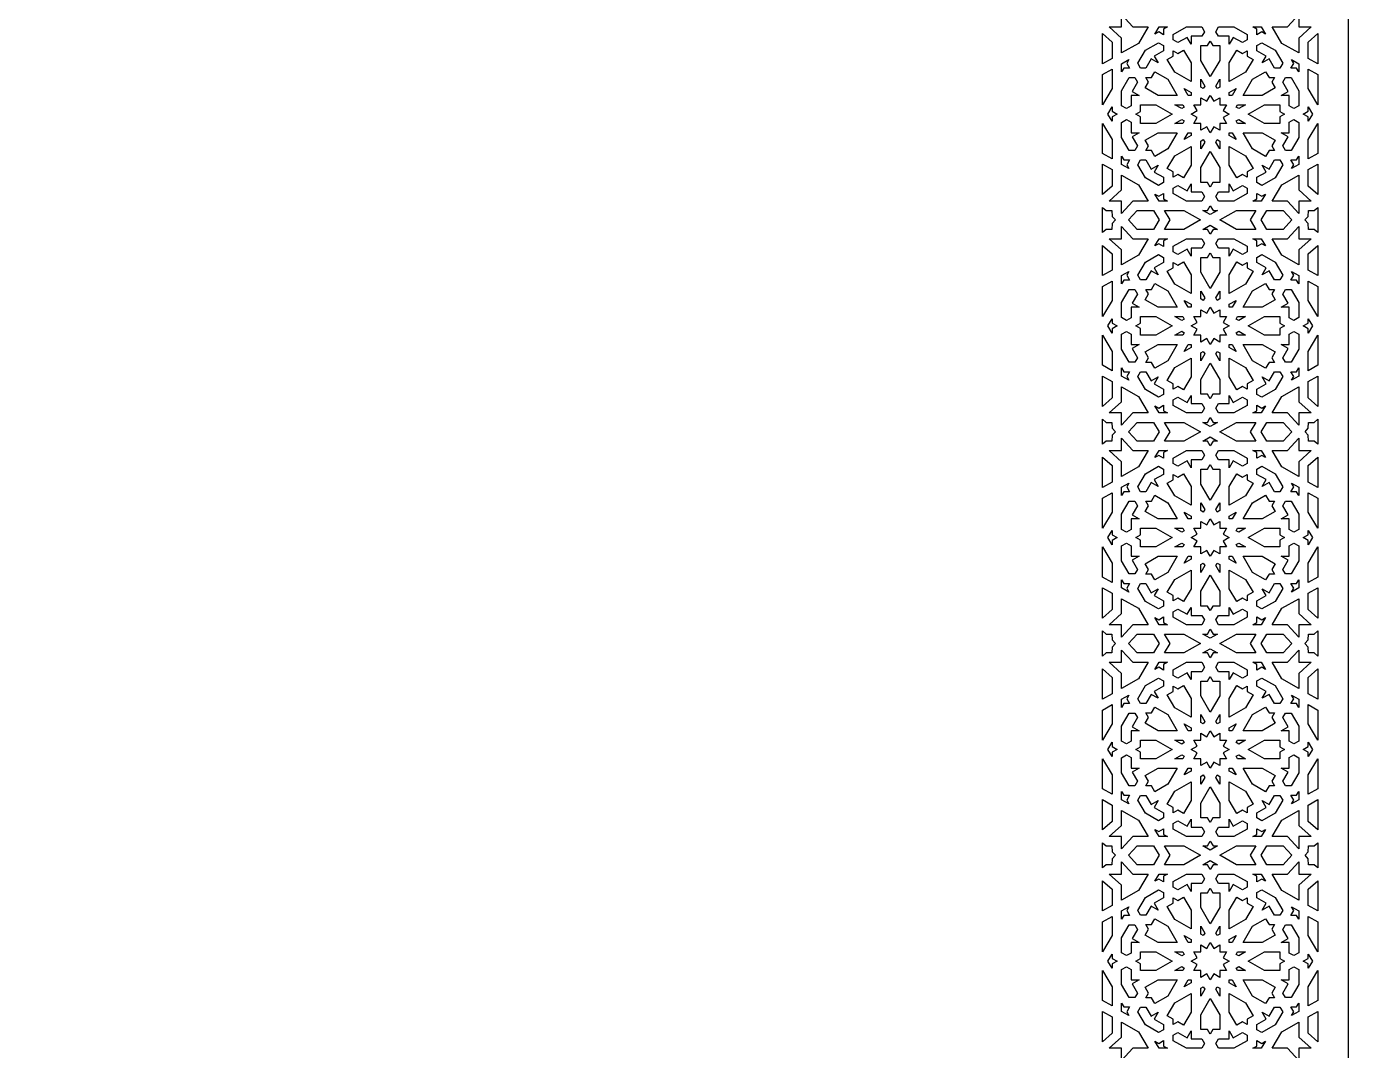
# Model space of a CAD drawing. Extents: x -430 to 430, y -1150 to 1150.
# Drawn here: x 0 to 430, y 246.4 to 579.6 of the extents above; entities that cross this region are included whole.
import ezdxf

# ---------------------------------------------------------------- set-up
doc = ezdxf.new("R2010")
doc.units = 0
doc.layers.add('LAYER_1', color=18, linetype='CONTINUOUS')

msp = doc.modelspace()

# ---------------------------------------------------------------- linework, layer by layer
at = {"layer": 'LAYER_1'}
for points in [[(-430, -1150), (430, -1150), (430, 1150), (-430, 1150)], [(359.89, 579.39), (364.8, 579.39), (361.65, 574.03), (356.2, 570.93), (356.2, 575.75), (352.14, 579.39), (356.2, 579.39), (356.2, 583.38)], [(413.8, 579.39), (417.85, 579.39), (413.8, 575.75), (413.8, 570.93), (408.35, 574.03), (405.2, 579.39), (410.1, 579.39), (413.8, 583.38)], [(353.1, 574.46), (353.1, 569.14), (350.01, 567.38), (350, 567.39), (350, 577.23), (350.01, 577.24)], [(369.85, 578.69), (369.85, 576.87), (368.25, 577.78), (367.01, 577.07), (368.37, 579.39), (371.09, 579.39)], [(383.17, 577.83), (382.3, 576.35), (378.82, 576.35), (378.82, 573.75), (377.5, 576), (374.48, 574.29), (372.97, 575.14), (372.97, 576.94), (377.28, 579.39), (382.26, 579.39)], [(397.03, 576.94), (397.03, 575.14), (395.52, 574.29), (392.5, 576), (391.18, 573.75), (391.18, 576.35), (387.7, 576.35), (386.82, 577.83), (387.74, 579.39), (392.72, 579.39)], [(402.99, 577.07), (401.75, 577.78), (400.15, 576.87), (400.15, 578.69), (398.91, 579.39), (401.63, 579.39)], [(419.98, 567.38), (416.9, 569.14), (416.9, 574.46), (419.98, 577.24)], [(369.81, 573.35), (369.81, 571.63), (366.79, 569.92), (368.11, 567.67), (365.82, 568.97), (364.08, 566), (362.34, 566), (361.42, 567.56), (363.91, 571.8), (368.22, 574.25)], [(385.88, 573.3), (388.09, 573.3), (388.09, 568.48), (385, 563.22), (381.91, 568.48), (381.91, 573.3), (384.11, 573.3), (385, 574.81)], [(406.08, 571.8), (408.57, 567.56), (407.66, 566), (405.92, 566), (404.17, 568.97), (401.89, 567.67), (403.21, 569.92), (400.19, 571.63), (400.19, 573.35), (401.77, 574.25)], [(357.84, 567.53), (358.76, 565.95), (356.91, 565.95), (356.2, 564.73), (356.2, 567.41), (358.55, 568.75)], [(378.82, 567.66), (378.82, 561.59), (373.47, 564.62), (371.02, 568.8), (372.93, 569.89), (372.93, 571.63), (374.46, 570.76), (376.36, 571.84)], [(395.54, 570.76), (397.07, 571.63), (397.07, 569.89), (398.98, 568.8), (396.53, 564.62), (391.18, 561.59), (391.18, 567.66), (393.63, 571.84)], [(413.8, 567.41), (413.8, 564.73), (413.09, 565.95), (411.23, 565.95), (412.16, 567.53), (411.44, 568.75)], [(353.1, 559.36), (350.01, 554.09), (350, 554.11), (350, 563.87), (350.01, 563.87), (353.1, 565.62)], [(371.2, 562.4), (374.29, 557.13), (368.11, 557.13), (363.87, 559.54), (364.97, 561.42), (364.09, 562.93), (365.86, 562.93), (366.96, 564.81)], [(404.14, 562.93), (405.91, 562.93), (405.03, 561.42), (406.13, 559.54), (401.88, 557.13), (395.71, 557.13), (398.8, 562.4), (403.04, 564.81)], [(419.98, 563.87), (419.98, 554.09), (416.9, 559.36), (416.9, 565.62)], [(361.39, 561.4), (359.64, 558.43), (361.93, 557.13), (359.29, 557.13), (359.29, 553.7), (357.78, 552.84), (356.2, 553.74), (356.2, 558.64), (358.68, 562.89), (360.51, 562.89)], [(378.82, 558.07), (378.82, 557.13), (377.86, 557.13), (376.56, 559.35)], [(383.21, 560.17), (382.73, 559.36), (381.91, 559.83), (381.91, 562.39)], [(388.09, 559.83), (387.26, 559.36), (386.79, 560.17), (388.09, 562.39)], [(392.13, 557.13), (391.18, 557.13), (391.18, 558.07), (393.44, 559.35)], [(413.8, 558.64), (413.8, 553.74), (412.22, 552.84), (410.71, 553.7), (410.71, 557.13), (408.07, 557.13), (410.35, 558.43), (408.61, 561.4), (409.48, 562.89), (411.31, 562.89)], [(386.13, 555.2), (388.09, 556.31), (388.09, 554.09), (390.35, 554.09), (389.22, 552.16), (391.18, 551.05), (389.22, 549.94), (390.35, 548.01), (388.09, 548.01), (388.09, 545.79), (386.13, 546.9), (385, 544.97), (383.87, 546.9), (381.91, 545.79), (381.91, 548.01), (379.65, 548.01), (380.78, 549.94), (378.82, 551.05), (380.78, 552.16), (379.65, 554.09), (381.91, 554.09), (381.91, 556.31), (383.87, 555.2), (385, 557.13)], [(353.1, 551.96), (354.7, 551.05), (353.1, 550.14), (353.1, 548.73), (351.74, 551.05), (353.1, 553.37)], [(372.63, 551.05), (367.29, 548.01), (362.38, 548.01), (362.38, 550.18), (360.85, 551.05), (362.38, 551.92), (362.38, 554.09), (367.29, 554.09)], [(376.55, 553.28), (375.73, 552.81), (373.47, 554.09), (376.08, 554.09)], [(394.27, 552.81), (393.44, 553.28), (393.92, 554.09), (396.52, 554.09)], [(407.61, 551.92), (409.14, 551.05), (407.61, 550.18), (407.61, 548.01), (402.71, 548.01), (397.36, 551.05), (402.71, 554.09), (407.61, 554.09)], [(418.26, 551.05), (416.9, 548.73), (416.9, 550.14), (415.29, 551.05), (416.9, 551.96), (416.9, 553.37)], [(353.1, 542.74), (353.1, 536.47), (350.01, 538.23), (350.01, 548)], [(359.29, 548.39), (359.29, 544.96), (361.93, 544.96), (359.64, 543.67), (361.39, 540.69), (360.51, 539.21), (358.68, 539.21), (356.2, 543.45), (356.2, 548.35), (357.78, 549.25)], [(376.55, 548.82), (376.08, 548.01), (373.47, 548.01), (375.73, 549.29)], [(396.52, 548.01), (393.92, 548.01), (393.44, 548.82), (394.27, 549.29)], [(413.8, 548.35), (413.8, 543.45), (411.31, 539.21), (409.48, 539.21), (408.61, 540.69), (410.35, 543.67), (408.07, 544.96), (410.71, 544.96), (410.71, 548.39), (412.22, 549.25)], [(419.98, 538.23), (416.9, 536.47), (416.9, 542.74), (419.98, 548)], [(371.2, 539.7), (366.96, 537.29), (365.86, 539.17), (364.09, 539.17), (364.97, 540.67), (363.87, 542.55), (368.11, 544.96), (374.29, 544.96)], [(378.82, 544.03), (376.56, 542.75), (377.86, 544.96), (378.82, 544.96)], [(383.21, 541.93), (381.91, 539.71), (381.91, 542.27), (382.73, 542.74)], [(388.09, 542.27), (388.09, 539.71), (386.79, 541.93), (387.26, 542.74)], [(393.44, 542.75), (391.18, 544.03), (391.18, 544.96), (392.13, 544.96)], [(406.13, 542.55), (405.03, 540.67), (405.91, 539.17), (404.14, 539.17), (403.04, 537.29), (398.8, 539.7), (395.71, 544.96), (401.88, 544.96)], [(378.82, 534.43), (376.36, 530.25), (374.46, 531.34), (372.93, 530.47), (372.93, 532.21), (371.02, 533.29), (373.47, 537.47), (378.82, 540.51)], [(388.09, 533.62), (388.09, 528.79), (385.88, 528.79), (385, 527.29), (384.11, 528.79), (381.91, 528.79), (381.91, 533.62), (385, 538.88)], [(396.53, 537.47), (398.98, 533.29), (397.07, 532.21), (397.07, 530.47), (395.54, 531.34), (393.63, 530.25), (391.18, 534.43), (391.18, 540.51)], [(353.1, 532.96), (353.1, 527.63), (350.01, 524.86), (350.01, 534.71)], [(356.91, 536.14), (358.76, 536.14), (357.84, 534.56), (358.55, 533.34), (356.2, 534.68), (356.2, 537.36)], [(365.82, 533.13), (368.11, 534.42), (366.79, 532.18), (369.81, 530.46), (369.81, 528.75), (368.22, 527.85), (363.91, 530.3), (361.42, 534.54), (362.34, 536.1), (364.08, 536.1)], [(408.57, 534.54), (406.08, 530.3), (401.77, 527.85), (400.19, 528.75), (400.19, 530.46), (403.21, 532.18), (401.89, 534.42), (404.17, 533.13), (405.92, 536.1), (407.66, 536.1)], [(413.8, 534.68), (411.44, 533.34), (412.16, 534.56), (411.23, 536.14), (413.09, 536.14), (413.8, 537.36)], [(419.98, 524.86), (416.9, 527.63), (416.9, 532.96), (419.98, 534.71)], [(361.65, 528.07), (364.8, 522.7), (359.89, 522.7), (356.2, 518.71), (356.2, 522.7), (352.14, 522.7), (356.2, 526.34), (356.2, 531.17)], [(413.8, 526.34), (417.85, 522.7), (413.8, 522.7), (413.8, 518.71), (410.1, 522.7), (405.2, 522.7), (408.35, 528.07), (413.8, 531.17)], [(369.85, 523.41), (371.09, 522.7), (368.37, 522.7), (367.01, 525.02), (368.25, 524.32), (369.85, 525.23)], [(378.82, 525.75), (382.3, 525.75), (383.17, 524.26), (382.26, 522.7), (377.28, 522.7), (372.97, 525.15), (372.97, 526.95), (374.48, 527.81), (377.5, 526.09), (378.82, 528.34)], [(392.5, 526.09), (395.52, 527.81), (397.03, 526.95), (397.03, 525.15), (392.72, 522.7), (387.74, 522.7), (386.82, 524.26), (387.7, 525.75), (391.18, 525.75), (391.18, 528.34)], [(401.75, 524.32), (402.99, 525.02), (401.63, 522.7), (398.91, 522.7), (400.15, 523.41), (400.15, 525.23)], [(351.15, 519.66), (353.04, 519.66), (353.1, 517.74), (354.17, 516.59), (353.1, 515.44), (353.04, 513.52), (351.15, 513.52), (350.01, 512.5), (350.01, 520.68)], [(385.93, 519.66), (387.36, 519.66), (385, 518.32), (382.64, 519.66), (384.07, 519.66), (385, 521.24)], [(419.98, 512.5), (418.84, 513.52), (416.96, 513.52), (416.9, 515.44), (415.83, 516.59), (416.9, 517.74), (416.96, 519.66), (418.84, 519.66), (419.98, 520.68)], [(368.38, 516.59), (366.58, 513.52), (361.26, 513.52), (358.42, 516.59), (361.26, 519.66), (366.58, 519.66)], [(381.85, 516.59), (376.45, 513.52), (370.16, 513.52), (371.95, 516.59), (370.16, 519.66), (376.45, 519.66)], [(398.04, 516.59), (399.84, 513.52), (393.55, 513.52), (388.15, 516.59), (393.55, 519.66), (399.84, 519.66)], [(411.58, 516.59), (408.74, 513.52), (403.42, 513.52), (401.62, 516.59), (403.42, 519.66), (408.74, 519.66)], [(359.89, 510.48), (364.8, 510.48), (361.65, 505.11), (356.2, 502.02), (356.2, 506.84), (352.14, 510.48), (356.2, 510.48), (356.2, 514.47)], [(387.36, 513.52), (385.93, 513.52), (385, 511.95), (384.07, 513.52), (382.64, 513.52), (385, 514.86)], [(413.8, 510.48), (417.85, 510.48), (413.8, 506.84), (413.8, 502.02), (408.35, 505.11), (405.2, 510.48), (410.1, 510.48), (413.8, 514.47)], [(353.1, 505.55), (353.1, 500.22), (350.01, 498.47), (350.01, 508.32)], [(369.85, 509.77), (369.85, 507.95), (368.25, 508.86), (367.01, 508.16), (368.37, 510.48), (371.09, 510.48)], [(383.17, 508.92), (382.3, 507.43), (378.82, 507.43), (378.82, 504.84), (377.5, 507.09), (374.48, 505.37), (372.97, 506.23), (372.97, 508.03), (377.28, 510.48), (382.26, 510.48)], [(397.03, 508.03), (397.03, 506.23), (395.52, 505.37), (392.5, 507.09), (391.18, 504.84), (391.18, 507.43), (387.7, 507.43), (386.82, 508.92), (387.74, 510.48), (392.72, 510.48)], [(402.99, 508.16), (401.75, 508.86), (400.15, 507.95), (400.15, 509.77), (398.91, 510.48), (401.63, 510.48)], [(419.98, 498.47), (416.9, 500.22), (416.9, 505.55), (419.98, 508.32)], [(369.81, 504.43), (369.81, 502.72), (366.79, 501), (368.11, 498.76), (365.82, 500.05), (364.08, 497.08), (362.34, 497.08), (361.42, 498.64), (363.91, 502.88), (368.22, 505.34)], [(385.88, 504.39), (388.09, 504.39), (388.09, 499.57), (385, 494.3), (381.91, 499.57), (381.91, 504.39), (384.11, 504.39), (385, 505.89)], [(406.08, 502.88), (408.57, 498.64), (407.66, 497.08), (405.92, 497.08), (404.17, 500.05), (401.89, 498.76), (403.21, 501), (400.19, 502.72), (400.19, 504.43), (401.77, 505.34)], [(357.84, 498.62), (358.76, 497.04), (356.91, 497.04), (356.2, 495.82), (356.2, 498.5), (358.55, 499.84)], [(378.82, 498.75), (378.82, 492.67), (373.47, 495.71), (371.02, 499.89), (372.93, 500.97), (372.93, 502.71), (374.46, 501.84), (376.36, 502.93)], [(395.54, 501.84), (397.07, 502.71), (397.07, 500.97), (398.98, 499.89), (396.53, 495.71), (391.18, 492.67), (391.18, 498.75), (393.63, 502.93)], [(413.8, 498.5), (413.8, 495.82), (413.09, 497.04), (411.23, 497.04), (412.16, 498.62), (411.44, 499.84)], [(353.1, 490.44), (350.01, 485.18), (350.01, 494.95), (353.1, 496.71)], [(371.2, 493.48), (374.29, 488.22), (368.11, 488.22), (363.87, 490.63), (364.97, 492.51), (364.09, 494.01), (365.86, 494.01), (366.96, 495.89)], [(404.14, 494.01), (405.91, 494.01), (405.03, 492.51), (406.13, 490.63), (401.88, 488.22), (395.71, 488.22), (398.8, 493.48), (403.04, 495.89)], [(419.98, 494.95), (419.98, 485.18), (416.9, 490.44), (416.9, 496.71)], [(361.39, 492.49), (359.64, 489.52), (361.93, 488.22), (359.29, 488.22), (359.29, 484.79), (357.78, 483.93), (356.2, 484.83), (356.2, 489.73), (358.68, 493.97), (360.51, 493.97)], [(378.82, 489.15), (378.82, 488.22), (377.86, 488.22), (376.56, 490.43)], [(383.21, 491.26), (382.73, 490.44), (381.91, 490.91), (381.91, 493.47)], [(388.09, 490.91), (387.26, 490.44), (386.79, 491.26), (388.09, 493.47)], [(392.13, 488.22), (391.18, 488.22), (391.18, 489.15), (393.44, 490.43)], [(413.8, 489.73), (413.8, 484.83), (412.22, 483.93), (410.71, 484.79), (410.71, 488.22), (408.07, 488.22), (410.35, 489.52), (408.61, 492.49), (409.48, 493.97), (411.31, 493.97)], [(386.13, 486.28), (388.09, 487.4), (388.09, 485.17), (390.35, 485.17), (389.22, 483.24), (391.18, 482.13), (389.22, 481.02), (390.35, 479.09), (388.09, 479.09), (388.09, 476.87), (386.13, 477.98), (385, 476.06), (383.87, 477.98), (381.91, 476.87), (381.91, 479.09), (379.65, 479.09), (380.78, 481.02), (378.82, 482.13), (380.78, 483.24), (379.65, 485.17), (381.91, 485.17), (381.91, 487.4), (383.87, 486.28), (385, 488.21)], [(353.1, 483.05), (354.7, 482.13), (353.1, 481.22), (353.1, 479.81), (351.74, 482.13), (353.1, 484.45)], [(372.63, 482.13), (367.29, 479.09), (362.38, 479.09), (362.38, 481.26), (360.85, 482.13), (362.38, 483), (362.38, 485.17), (367.29, 485.17)], [(376.55, 484.36), (375.73, 483.89), (373.47, 485.17), (376.08, 485.17)], [(394.27, 483.89), (393.44, 484.36), (393.92, 485.17), (396.52, 485.17)], [(407.61, 483), (409.14, 482.13), (407.61, 481.26), (407.61, 479.09), (402.71, 479.09), (397.36, 482.13), (402.71, 485.17), (407.61, 485.17)], [(418.26, 482.13), (416.9, 479.81), (416.9, 481.22), (415.29, 482.13), (416.9, 483.05), (416.9, 484.45)], [(353.1, 473.83), (353.1, 467.56), (350.01, 469.32), (350, 469.31), (350, 479.07), (350.01, 479.09)], [(359.29, 479.48), (359.29, 476.05), (361.93, 476.05), (359.64, 474.75), (361.39, 471.78), (360.51, 470.29), (358.68, 470.29), (356.2, 474.54), (356.2, 479.44), (357.78, 480.34)], [(376.55, 479.91), (376.08, 479.09), (373.47, 479.09), (375.73, 480.37)], [(396.52, 479.09), (393.92, 479.09), (393.44, 479.91), (394.27, 480.37)], [(413.8, 479.44), (413.8, 474.54), (411.31, 470.29), (409.48, 470.29), (408.61, 471.78), (410.35, 474.75), (408.07, 476.05), (410.71, 476.05), (410.71, 479.48), (412.22, 480.34)], [(419.98, 469.32), (416.9, 467.56), (416.9, 473.83), (419.98, 479.09)], [(371.2, 470.79), (366.96, 468.37), (365.86, 470.25), (364.09, 470.25), (364.97, 471.76), (363.87, 473.64), (368.11, 476.05), (374.29, 476.05)], [(378.82, 475.11), (376.56, 473.83), (377.86, 476.05), (378.82, 476.05)], [(383.21, 473.01), (381.91, 470.79), (381.91, 473.35), (382.73, 473.82)], [(388.09, 473.35), (388.09, 470.79), (386.79, 473.01), (387.26, 473.82)], [(393.44, 473.83), (391.18, 475.11), (391.18, 476.05), (392.13, 476.05)], [(406.13, 473.64), (405.03, 471.76), (405.91, 470.25), (404.14, 470.25), (403.04, 468.37), (398.8, 470.79), (395.71, 476.05), (401.88, 476.05)], [(378.82, 465.52), (376.36, 461.34), (374.46, 462.42), (372.93, 461.56), (372.93, 463.29), (371.02, 464.38), (373.47, 468.56), (378.82, 471.59)], [(388.09, 464.7), (388.09, 459.88), (385.88, 459.88), (385, 458.37), (384.11, 459.88), (381.91, 459.88), (381.91, 464.7), (385, 469.96)], [(396.53, 468.56), (398.98, 464.38), (397.07, 463.29), (397.07, 461.56), (395.54, 462.42), (393.63, 461.34), (391.18, 465.52), (391.18, 471.59)], [(353.1, 464.04), (353.1, 458.72), (350.01, 455.94), (350, 455.96), (350, 465.79), (350.01, 465.8)], [(356.91, 467.23), (358.76, 467.23), (357.84, 465.65), (358.55, 464.43), (356.2, 465.77), (356.2, 468.45)], [(365.82, 464.21), (368.11, 465.51), (366.79, 463.26), (369.81, 461.55), (369.81, 459.83), (368.22, 458.93), (363.91, 461.38), (361.42, 465.63), (362.34, 467.19), (364.08, 467.19)], [(408.57, 465.63), (406.08, 461.38), (401.77, 458.93), (400.19, 459.83), (400.19, 461.55), (403.21, 463.26), (401.89, 465.51), (404.17, 464.21), (405.92, 467.19), (407.66, 467.19)], [(413.8, 465.77), (411.44, 464.43), (412.16, 465.65), (411.23, 467.23), (413.09, 467.23), (413.8, 468.45)], [(419.98, 455.94), (416.9, 458.72), (416.9, 464.04), (419.98, 465.8)], [(361.65, 459.15), (364.8, 453.79), (359.89, 453.79), (356.2, 449.8), (356.2, 453.79), (352.14, 453.79), (356.2, 457.43), (356.2, 462.25)], [(413.8, 457.43), (417.85, 453.79), (413.8, 453.79), (413.8, 449.8), (410.1, 453.79), (405.2, 453.79), (408.35, 459.15), (413.8, 462.25)], [(369.85, 454.49), (371.09, 453.79), (368.37, 453.79), (367.01, 456.11), (368.25, 455.4), (369.85, 456.32)], [(378.82, 456.83), (382.3, 456.83), (383.17, 455.35), (382.26, 453.79), (377.28, 453.79), (372.97, 456.24), (372.97, 458.04), (374.48, 458.9), (377.5, 457.18), (378.82, 459.43)], [(392.5, 457.18), (395.52, 458.9), (397.03, 458.04), (397.03, 456.24), (392.72, 453.79), (387.74, 453.79), (386.82, 455.35), (387.7, 456.83), (391.18, 456.83), (391.18, 459.43)], [(401.75, 455.4), (402.99, 456.11), (401.63, 453.79), (398.91, 453.79), (400.15, 454.49), (400.15, 456.32)], [(351.15, 450.74), (353.04, 450.74), (353.1, 448.83), (354.15, 447.69), (353.1, 446.55), (353.04, 444.64), (351.15, 444.64), (350, 443.6), (350, 451.78)], [(385.93, 450.74), (387.36, 450.74), (385, 449.4), (382.64, 450.74), (384.07, 450.74), (385, 452.32)], [(420, 443.6), (418.84, 444.64), (416.96, 444.64), (416.9, 446.55), (415.84, 447.69), (416.9, 448.83), (416.96, 450.74), (418.84, 450.74), (420, 451.78)], [(368.37, 447.69), (366.58, 444.64), (361.26, 444.64), (358.43, 447.69), (361.26, 450.74), (366.58, 450.74)], [(381.82, 447.69), (376.45, 444.64), (370.16, 444.64), (371.95, 447.69), (370.16, 450.74), (376.45, 450.74)], [(398.05, 447.69), (399.84, 444.64), (393.55, 444.64), (388.17, 447.69), (393.55, 450.74), (399.84, 450.74)], [(411.57, 447.69), (408.74, 444.64), (403.42, 444.64), (401.62, 447.69), (403.42, 450.74), (408.74, 450.74)], [(359.89, 441.59), (364.8, 441.59), (361.65, 436.23), (356.2, 433.13), (356.2, 437.95), (352.14, 441.59), (356.2, 441.59), (356.2, 445.58)], [(387.36, 444.64), (385.93, 444.64), (385, 443.06), (384.07, 444.64), (382.64, 444.64), (385, 445.98)], [(413.8, 441.59), (417.85, 441.59), (413.8, 437.95), (413.8, 433.13), (408.35, 436.23), (405.2, 441.59), (410.1, 441.59), (413.8, 445.58)], [(353.1, 436.66), (353.1, 431.33), (350.01, 429.58), (350, 429.59), (350, 439.42), (350.01, 439.44)], [(369.85, 440.89), (369.85, 439.06), (368.25, 439.98), (367.01, 439.27), (368.37, 441.59), (371.09, 441.59)], [(383.17, 440.03), (382.3, 438.55), (378.82, 438.55), (378.82, 435.95), (377.5, 438.2), (374.48, 436.48), (372.97, 437.34), (372.97, 439.14), (377.28, 441.59), (382.26, 441.59)], [(397.03, 439.14), (397.03, 437.34), (395.52, 436.48), (392.5, 438.2), (391.18, 435.95), (391.18, 438.55), (387.7, 438.55), (386.82, 440.03), (387.74, 441.59), (392.72, 441.59)], [(402.99, 439.27), (401.75, 439.98), (400.15, 439.06), (400.15, 440.89), (398.91, 441.59), (401.63, 441.59)], [(419.98, 429.58), (416.9, 431.33), (416.9, 436.66), (419.98, 439.44)], [(369.81, 435.55), (369.81, 433.83), (366.79, 432.12), (368.11, 429.87), (365.82, 431.17), (364.08, 428.19), (362.34, 428.19), (361.42, 429.75), (363.91, 434), (368.22, 436.45)], [(385.88, 435.5), (388.09, 435.5), (388.09, 430.68), (385, 425.41), (381.91, 430.68), (381.91, 435.5), (384.11, 435.5), (385, 437.01)], [(406.08, 434), (408.57, 429.75), (407.66, 428.19), (405.92, 428.19), (404.17, 431.17), (401.89, 429.87), (403.21, 432.12), (400.19, 433.83), (400.19, 435.55), (401.77, 436.45)], [(357.84, 429.73), (358.76, 428.15), (356.91, 428.15), (356.2, 426.93), (356.2, 429.61), (358.55, 430.95)], [(378.82, 429.86), (378.82, 423.78), (373.47, 426.82), (371.02, 431), (372.93, 432.09), (372.93, 433.82), (374.46, 432.95), (376.36, 434.04)], [(395.54, 432.95), (397.07, 433.82), (397.07, 432.09), (398.98, 431), (396.53, 426.82), (391.18, 423.78), (391.18, 429.86), (393.63, 434.04)], [(413.8, 429.61), (413.8, 426.93), (413.09, 428.15), (411.23, 428.15), (412.16, 429.73), (411.44, 430.95)], [(353.1, 421.55), (350.01, 416.29), (350, 416.31), (350, 426.07), (350.01, 426.06), (353.1, 427.82)], [(371.2, 424.59), (374.29, 419.33), (368.11, 419.33), (363.87, 421.74), (364.97, 423.62), (364.09, 425.13), (365.86, 425.13), (366.96, 427.01)], [(404.14, 425.13), (405.91, 425.13), (405.03, 423.62), (406.13, 421.74), (401.88, 419.33), (395.71, 419.33), (398.8, 424.59), (403.04, 427.01)], [(419.98, 426.06), (419.98, 416.29), (416.9, 421.55), (416.9, 427.82)], [(361.39, 423.6), (359.64, 420.63), (361.93, 419.33), (359.29, 419.33), (359.29, 415.9), (357.78, 415.04), (356.2, 415.94), (356.2, 420.84), (358.68, 425.09), (360.51, 425.09)], [(378.82, 420.27), (378.82, 419.33), (377.86, 419.33), (376.56, 421.55)], [(383.21, 422.37), (382.73, 421.56), (381.91, 422.03), (381.91, 424.59)], [(388.09, 422.03), (387.26, 421.56), (386.79, 422.37), (388.09, 424.59)], [(392.13, 419.33), (391.18, 419.33), (391.18, 420.27), (393.44, 421.55)], [(413.8, 420.84), (413.8, 415.94), (412.22, 415.04), (410.71, 415.9), (410.71, 419.33), (408.07, 419.33), (410.35, 420.63), (408.61, 423.6), (409.48, 425.09), (411.31, 425.09)], [(386.13, 417.4), (388.09, 418.51), (388.09, 416.29), (390.35, 416.29), (389.22, 414.36), (391.18, 413.25), (389.22, 412.13), (390.35, 410.21), (388.09, 410.21), (388.09, 407.98), (386.13, 409.1), (385, 407.17), (383.87, 409.1), (381.91, 407.98), (381.91, 410.21), (379.65, 410.21), (380.78, 412.13), (378.82, 413.25), (380.78, 414.36), (379.65, 416.29), (381.91, 416.29), (381.91, 418.51), (383.87, 417.4), (385, 419.32)], [(353.1, 414.16), (354.7, 413.25), (353.1, 412.33), (353.1, 410.93), (351.74, 413.25), (353.1, 415.57)], [(372.63, 413.25), (367.29, 410.21), (362.38, 410.21), (362.38, 412.38), (360.85, 413.25), (362.38, 414.12), (362.38, 416.29), (367.29, 416.29)], [(376.55, 415.47), (375.73, 415.01), (373.47, 416.29), (376.08, 416.29)], [(394.27, 415.01), (393.44, 415.47), (393.92, 416.29), (396.52, 416.29)], [(407.61, 414.12), (409.14, 413.25), (407.61, 412.38), (407.61, 410.21), (402.71, 410.21), (397.36, 413.25), (402.71, 416.29), (407.61, 416.29)], [(418.26, 413.25), (416.9, 410.93), (416.9, 412.33), (415.29, 413.25), (416.9, 414.16), (416.9, 415.57)], [(353.1, 404.94), (353.1, 398.67), (350.01, 400.43), (350.01, 410.2)], [(359.29, 410.59), (359.29, 407.16), (361.93, 407.16), (359.64, 405.86), (361.39, 402.89), (360.51, 401.41), (358.68, 401.41), (356.2, 405.65), (356.2, 410.55), (357.78, 411.45)], [(376.55, 411.02), (376.08, 410.21), (373.47, 410.21), (375.73, 411.49)], [(396.52, 410.21), (393.92, 410.21), (393.44, 411.02), (394.27, 411.49)], [(413.8, 410.55), (413.8, 405.65), (411.31, 401.41), (409.48, 401.41), (408.61, 402.89), (410.35, 405.86), (408.07, 407.16), (410.71, 407.16), (410.71, 410.59), (412.22, 411.45)], [(419.98, 400.43), (416.9, 398.67), (416.9, 404.94), (419.98, 410.2)], [(371.2, 401.9), (366.96, 399.49), (365.86, 401.36), (364.09, 401.36), (364.97, 402.87), (363.87, 404.75), (368.11, 407.16), (374.29, 407.16)], [(378.82, 406.23), (376.56, 404.94), (377.86, 407.16), (378.82, 407.16)], [(383.21, 404.12), (381.91, 401.91), (381.91, 404.47), (382.73, 404.94)], [(388.09, 404.47), (388.09, 401.91), (386.79, 404.12), (387.26, 404.94)], [(393.44, 404.94), (391.18, 406.23), (391.18, 407.16), (392.13, 407.16)], [(406.13, 404.75), (405.03, 402.87), (405.91, 401.36), (404.14, 401.36), (403.04, 399.49), (398.8, 401.9), (395.71, 407.16), (401.88, 407.16)], [(378.82, 396.63), (376.36, 392.45), (374.46, 393.54), (372.93, 392.67), (372.93, 394.41), (371.02, 395.49), (373.47, 399.67), (378.82, 402.71)], [(388.09, 395.81), (388.09, 390.99), (385.88, 390.99), (385, 389.48), (384.11, 390.99), (381.91, 390.99), (381.91, 395.81), (385, 401.08)], [(396.53, 399.67), (398.98, 395.49), (397.07, 394.41), (397.07, 392.67), (395.54, 393.54), (393.63, 392.45), (391.18, 396.63), (391.18, 402.71)], [(353.1, 395.16), (353.1, 389.83), (350.01, 387.06), (350.01, 396.91)], [(356.91, 398.34), (358.76, 398.34), (357.84, 396.76), (358.55, 395.54), (356.2, 396.88), (356.2, 399.56)], [(365.82, 395.33), (368.11, 396.62), (366.79, 394.38), (369.81, 392.66), (369.81, 390.94), (368.22, 390.04), (363.91, 392.49), (361.42, 396.74), (362.34, 398.3), (364.08, 398.3)], [(408.57, 396.74), (406.08, 392.49), (401.77, 390.04), (400.19, 390.94), (400.19, 392.66), (403.21, 394.38), (401.89, 396.62), (404.17, 395.33), (405.92, 398.3), (407.66, 398.3)], [(413.8, 396.88), (411.44, 395.54), (412.16, 396.76), (411.23, 398.34), (413.09, 398.34), (413.8, 399.56)], [(419.98, 387.06), (416.9, 389.83), (416.9, 395.16), (419.98, 396.91)], [(361.65, 390.27), (364.8, 384.9), (359.89, 384.9), (356.2, 380.91), (356.2, 384.9), (352.14, 384.9), (356.2, 388.54), (356.2, 393.36)], [(413.8, 388.54), (417.85, 384.9), (413.8, 384.9), (413.8, 380.91), (410.1, 384.9), (405.2, 384.9), (408.35, 390.27), (413.8, 393.36)], [(369.85, 385.6), (371.09, 384.9), (368.37, 384.9), (367.01, 387.22), (368.25, 386.52), (369.85, 387.43)], [(378.82, 387.94), (382.3, 387.94), (383.17, 386.46), (382.26, 384.9), (377.28, 384.9), (372.97, 387.35), (372.97, 389.15), (374.48, 390.01), (377.5, 388.29), (378.82, 390.54)], [(392.5, 388.29), (395.52, 390.01), (397.03, 389.15), (397.03, 387.35), (392.72, 384.9), (387.74, 384.9), (386.82, 386.46), (387.7, 387.94), (391.18, 387.94), (391.18, 390.54)], [(401.75, 386.52), (402.99, 387.22), (401.63, 384.9), (398.91, 384.9), (400.15, 385.6), (400.15, 387.43)], [(351.15, 381.85), (353.04, 381.85), (353.1, 379.94), (354.17, 378.79), (353.1, 377.64), (353.04, 375.72), (351.15, 375.72), (350.01, 374.7), (350.01, 382.88)], [(385.93, 381.86), (387.36, 381.86), (385, 380.52), (382.64, 381.86), (384.07, 381.86), (385, 383.43)], [(419.98, 374.7), (418.84, 375.72), (416.96, 375.72), (416.9, 377.64), (415.83, 378.79), (416.9, 379.94), (416.96, 381.85), (418.84, 381.85), (419.98, 382.88)], [(368.38, 378.79), (366.58, 375.72), (361.26, 375.72), (358.42, 378.79), (361.26, 381.86), (366.58, 381.86)], [(381.85, 378.79), (376.45, 375.72), (370.16, 375.72), (371.95, 378.79), (370.16, 381.86), (376.45, 381.86)], [(398.04, 378.79), (399.84, 375.72), (393.55, 375.72), (388.15, 378.79), (393.55, 381.86), (399.84, 381.86)], [(411.58, 378.79), (408.74, 375.72), (403.42, 375.72), (401.62, 378.79), (403.42, 381.86), (408.74, 381.86)], [(359.89, 372.68), (364.8, 372.68), (361.65, 367.31), (356.2, 364.21), (356.2, 369.04), (352.14, 372.68), (356.2, 372.68), (356.2, 376.67)], [(387.36, 375.72), (385.93, 375.72), (385, 374.14), (384.07, 375.72), (382.64, 375.72), (385, 377.06)], [(413.8, 372.68), (417.85, 372.68), (413.8, 369.04), (413.8, 364.21), (408.35, 367.31), (405.2, 372.68), (410.1, 372.68), (413.8, 376.67)], [(353.1, 367.75), (353.1, 362.42), (350.01, 360.67), (350.01, 370.52)], [(369.85, 371.97), (369.85, 370.15), (368.25, 371.06), (367.01, 370.36), (368.37, 372.68), (371.09, 372.68)], [(383.17, 371.12), (382.3, 369.63), (378.82, 369.63), (378.82, 367.04), (377.5, 369.29), (374.48, 367.57), (372.97, 368.43), (372.97, 370.23), (377.28, 372.68), (382.26, 372.68)], [(397.03, 370.23), (397.03, 368.43), (395.52, 367.57), (392.5, 369.29), (391.18, 367.04), (391.18, 369.63), (387.7, 369.63), (386.82, 371.12), (387.74, 372.68), (392.72, 372.68)], [(402.99, 370.36), (401.75, 371.06), (400.15, 370.15), (400.15, 371.97), (398.91, 372.68), (401.63, 372.68)], [(419.98, 360.67), (416.9, 362.42), (416.9, 367.75), (419.98, 370.52)], [(369.81, 366.63), (369.81, 364.92), (366.79, 363.2), (368.11, 360.96), (365.82, 362.25), (364.08, 359.28), (362.34, 359.28), (361.42, 360.84), (363.91, 365.08), (368.22, 367.53)], [(385.88, 366.59), (388.09, 366.59), (388.09, 361.76), (385, 356.5), (381.91, 361.76), (381.91, 366.59), (384.11, 366.59), (385, 368.09)], [(406.08, 365.08), (408.57, 360.84), (407.66, 359.28), (405.92, 359.28), (404.17, 362.25), (401.89, 360.96), (403.21, 363.2), (400.19, 364.92), (400.19, 366.63), (401.77, 367.53)], [(357.84, 360.82), (358.76, 359.24), (356.91, 359.24), (356.2, 358.02), (356.2, 360.7), (358.55, 362.04)], [(378.82, 360.95), (378.82, 354.87), (373.47, 357.91), (371.02, 362.09), (372.93, 363.17), (372.93, 364.91), (374.46, 364.04), (376.36, 365.13)], [(395.54, 364.04), (397.07, 364.91), (397.07, 363.17), (398.98, 362.09), (396.53, 357.91), (391.18, 354.87), (391.18, 360.95), (393.63, 365.13)], [(413.8, 360.7), (413.8, 358.02), (413.09, 359.24), (411.23, 359.24), (412.16, 360.82), (411.44, 362.04)], [(353.1, 352.64), (350.01, 347.38), (350.01, 357.15), (353.1, 358.91)], [(371.2, 355.68), (374.29, 350.42), (368.11, 350.42), (363.87, 352.83), (364.97, 354.71), (364.09, 356.21), (365.86, 356.21), (366.96, 358.09)], [(404.14, 356.21), (405.91, 356.21), (405.03, 354.71), (406.13, 352.83), (401.88, 350.42), (395.71, 350.42), (398.8, 355.68), (403.04, 358.09)], [(419.98, 357.15), (419.98, 347.38), (416.9, 352.64), (416.9, 358.91)], [(361.39, 354.69), (359.64, 351.71), (361.93, 350.42), (359.29, 350.42), (359.29, 346.99), (357.78, 346.13), (356.2, 347.03), (356.2, 351.93), (358.68, 356.17), (360.51, 356.17)], [(378.82, 351.35), (378.82, 350.42), (377.86, 350.42), (376.56, 352.63)], [(383.21, 353.45), (382.73, 352.64), (381.91, 353.11), (381.91, 355.67)], [(388.09, 353.11), (387.26, 352.64), (386.79, 353.45), (388.09, 355.67)], [(392.13, 350.42), (391.18, 350.42), (391.18, 351.35), (393.44, 352.63)], [(413.8, 351.93), (413.8, 347.03), (412.22, 346.13), (410.71, 346.99), (410.71, 350.42), (408.07, 350.42), (410.35, 351.71), (408.61, 354.69), (409.48, 356.17), (411.31, 356.17)], [(386.13, 348.48), (388.09, 349.59), (388.09, 347.37), (390.35, 347.37), (389.22, 345.44), (391.18, 344.33), (389.22, 343.22), (390.35, 341.29), (388.09, 341.29), (388.09, 339.07), (386.13, 340.18), (385, 338.25), (383.87, 340.18), (381.91, 339.07), (381.91, 341.29), (379.65, 341.29), (380.78, 343.22), (378.82, 344.33), (380.78, 345.44), (379.65, 347.37), (381.91, 347.37), (381.91, 349.59), (383.87, 348.48), (385, 350.41)], [(353.1, 345.24), (354.7, 344.33), (353.1, 343.42), (353.1, 342.01), (351.74, 344.33), (353.1, 346.65)], [(372.63, 344.33), (367.29, 341.29), (362.38, 341.29), (362.38, 343.46), (360.85, 344.33), (362.38, 345.2), (362.38, 347.37), (367.29, 347.37)], [(376.55, 346.56), (375.73, 346.09), (373.47, 347.37), (376.08, 347.37)], [(394.27, 346.09), (393.44, 346.56), (393.92, 347.37), (396.52, 347.37)], [(407.61, 345.2), (409.14, 344.33), (407.61, 343.46), (407.61, 341.29), (402.71, 341.29), (397.36, 344.33), (402.71, 347.37), (407.61, 347.37)], [(418.26, 344.33), (416.9, 342.01), (416.9, 343.42), (415.29, 344.33), (416.9, 345.24), (416.9, 346.65)], [(353.1, 336.02), (353.1, 329.76), (350.01, 331.51), (350, 331.51), (350, 341.27), (350.01, 341.29)], [(359.29, 341.68), (359.29, 338.25), (361.93, 338.25), (359.64, 336.95), (361.39, 333.98), (360.51, 332.49), (358.68, 332.49), (356.2, 336.74), (356.2, 341.64), (357.78, 342.54)], [(376.55, 342.1), (376.08, 341.29), (373.47, 341.29), (375.73, 342.57)], [(396.52, 341.29), (393.92, 341.29), (393.44, 342.1), (394.27, 342.57)], [(413.8, 341.64), (413.8, 336.74), (411.31, 332.49), (409.48, 332.49), (408.61, 333.98), (410.35, 336.95), (408.07, 338.25), (410.71, 338.25), (410.71, 341.68), (412.22, 342.54)], [(419.98, 331.51), (416.9, 329.76), (416.9, 336.02), (419.98, 341.29)], [(371.2, 332.98), (366.96, 330.57), (365.86, 332.45), (364.09, 332.45), (364.97, 333.96), (363.87, 335.84), (368.11, 338.25), (374.29, 338.25)], [(378.82, 337.31), (376.56, 336.03), (377.86, 338.25), (378.82, 338.25)], [(383.21, 335.21), (381.91, 332.99), (381.91, 335.55), (382.73, 336.02)], [(388.09, 335.55), (388.09, 332.99), (386.79, 335.21), (387.26, 336.02)], [(393.44, 336.03), (391.18, 337.31), (391.18, 338.25), (392.13, 338.25)], [(406.13, 335.84), (405.03, 333.96), (405.91, 332.45), (404.14, 332.45), (403.04, 330.57), (398.8, 332.98), (395.71, 338.25), (401.88, 338.25)], [(378.82, 327.72), (376.36, 323.54), (374.46, 324.62), (372.93, 323.75), (372.93, 325.49), (371.02, 326.58), (373.47, 330.75), (378.82, 333.79)], [(388.09, 326.9), (388.09, 322.08), (385.88, 322.08), (385, 320.57), (384.11, 322.08), (381.91, 322.08), (381.91, 326.9), (385, 332.16)], [(396.53, 330.75), (398.98, 326.58), (397.07, 325.49), (397.07, 323.75), (395.54, 324.62), (393.63, 323.54), (391.18, 327.72), (391.18, 333.79)], [(353.1, 326.24), (353.1, 320.92), (350.01, 318.14), (350, 318.15), (350, 327.99), (350.01, 328)], [(356.91, 329.43), (358.76, 329.43), (357.84, 327.85), (358.55, 326.63), (356.2, 327.97), (356.2, 330.65)], [(365.82, 326.41), (368.11, 327.71), (366.79, 325.46), (369.81, 323.75), (369.81, 322.03), (368.22, 321.13), (363.91, 323.58), (361.42, 327.82), (362.34, 329.38), (364.08, 329.38)], [(408.57, 327.82), (406.08, 323.58), (401.77, 321.13), (400.19, 322.03), (400.19, 323.75), (403.21, 325.46), (401.89, 327.71), (404.17, 326.41), (405.92, 329.38), (407.66, 329.38)], [(413.8, 327.97), (411.44, 326.63), (412.16, 327.85), (411.23, 329.43), (413.09, 329.43), (413.8, 330.65)], [(419.98, 318.14), (416.9, 320.92), (416.9, 326.24), (419.98, 328)], [(361.65, 321.35), (364.8, 315.99), (359.89, 315.99), (356.2, 312), (356.2, 315.99), (352.14, 315.99), (356.2, 319.63), (356.2, 324.45)], [(413.8, 319.63), (417.85, 315.99), (413.8, 315.99), (413.8, 312), (410.1, 315.99), (405.2, 315.99), (408.35, 321.35), (413.8, 324.45)], [(369.85, 316.69), (371.09, 315.99), (368.37, 315.99), (367.01, 318.31), (368.25, 317.6), (369.85, 318.51)], [(378.82, 319.03), (382.3, 319.03), (383.17, 317.55), (382.26, 315.99), (377.28, 315.99), (372.97, 318.44), (372.97, 320.24), (374.48, 321.09), (377.5, 319.38), (378.82, 321.63)], [(392.5, 319.38), (395.52, 321.09), (397.03, 320.24), (397.03, 318.44), (392.72, 315.99), (387.74, 315.99), (386.82, 317.55), (387.7, 319.03), (391.18, 319.03), (391.18, 321.63)], [(401.75, 317.6), (402.99, 318.31), (401.63, 315.99), (398.91, 315.99), (400.15, 316.69), (400.15, 318.51)], [(351.15, 312.94), (353.04, 312.94), (353.1, 311.03), (354.15, 309.89), (353.1, 308.75), (353.04, 306.83), (351.15, 306.83), (350, 305.8), (350, 313.98)], [(385.93, 312.94), (387.36, 312.94), (385, 311.6), (382.64, 312.94), (384.07, 312.94), (385, 314.52)], [(420, 305.8), (418.84, 306.83), (416.96, 306.83), (416.9, 308.75), (415.84, 309.89), (416.9, 311.03), (416.96, 312.94), (418.84, 312.94), (420, 313.98)], [(368.37, 309.89), (366.58, 306.84), (361.26, 306.84), (358.43, 309.89), (361.26, 312.94), (366.58, 312.94)], [(381.82, 309.89), (376.45, 306.84), (370.16, 306.84), (371.95, 309.89), (370.16, 312.94), (376.45, 312.94)], [(398.05, 309.89), (399.84, 306.84), (393.55, 306.84), (388.17, 309.89), (393.55, 312.94), (399.84, 312.94)], [(411.57, 309.89), (408.74, 306.84), (403.42, 306.84), (401.62, 309.89), (403.42, 312.94), (408.74, 312.94)], [(359.89, 303.79), (364.8, 303.79), (361.65, 298.42), (356.2, 295.33), (356.2, 300.15), (352.14, 303.79), (356.2, 303.79), (356.2, 307.78)], [(387.36, 306.84), (385.93, 306.84), (385, 305.26), (384.07, 306.84), (382.64, 306.84), (385, 308.17)], [(413.8, 303.79), (417.85, 303.79), (413.8, 300.15), (413.8, 295.33), (408.35, 298.42), (405.2, 303.79), (410.1, 303.79), (413.8, 307.78)], [(353.1, 298.86), (353.1, 293.53), (350.01, 291.78), (350, 291.79), (350, 301.62), (350.01, 301.63)], [(369.85, 303.09), (369.85, 301.26), (368.25, 302.17), (367.01, 301.47), (368.37, 303.79), (371.09, 303.79)], [(383.17, 302.23), (382.3, 300.75), (378.82, 300.75), (378.82, 298.15), (377.5, 300.4), (374.48, 298.68), (372.97, 299.54), (372.97, 301.34), (377.28, 303.79), (382.26, 303.79)], [(397.03, 301.34), (397.03, 299.54), (395.52, 298.68), (392.5, 300.4), (391.18, 298.15), (391.18, 300.75), (387.7, 300.75), (386.82, 302.23), (387.74, 303.79), (392.72, 303.79)], [(402.99, 301.47), (401.75, 302.17), (400.15, 301.26), (400.15, 303.09), (398.91, 303.79), (401.63, 303.79)], [(419.98, 291.78), (416.9, 293.53), (416.9, 298.86), (419.98, 301.63)], [(369.81, 297.75), (369.81, 296.03), (366.79, 294.31), (368.11, 292.07), (365.82, 293.36), (364.08, 290.39), (362.34, 290.39), (361.42, 291.95), (363.91, 296.2), (368.22, 298.65)], [(385.88, 297.7), (388.09, 297.7), (388.09, 292.88), (385, 287.61), (381.91, 292.88), (381.91, 297.7), (384.11, 297.7), (385, 299.21)], [(406.08, 296.2), (408.57, 291.95), (407.66, 290.39), (405.92, 290.39), (404.17, 293.36), (401.89, 292.07), (403.21, 294.31), (400.19, 296.03), (400.19, 297.75), (401.77, 298.65)], [(357.84, 291.93), (358.76, 290.35), (356.91, 290.35), (356.2, 289.13), (356.2, 291.81), (358.55, 293.15)], [(378.82, 292.06), (378.82, 285.98), (373.47, 289.02), (371.02, 293.2), (372.93, 294.28), (372.93, 296.02), (374.46, 295.15), (376.36, 296.24)], [(395.54, 295.15), (397.07, 296.02), (397.07, 294.28), (398.98, 293.2), (396.53, 289.02), (391.18, 285.98), (391.18, 292.06), (393.63, 296.24)], [(413.8, 291.81), (413.8, 289.13), (413.09, 290.35), (411.23, 290.35), (412.16, 291.93), (411.44, 293.15)], [(353.1, 283.75), (350.01, 278.49), (350, 278.51), (350, 288.27), (350.01, 288.26), (353.1, 290.02)], [(371.2, 286.79), (374.29, 281.53), (368.11, 281.53), (363.87, 283.94), (364.97, 285.82), (364.09, 287.33), (365.86, 287.33), (366.96, 289.2)], [(404.14, 287.33), (405.91, 287.33), (405.03, 285.82), (406.13, 283.94), (401.88, 281.53), (395.71, 281.53), (398.8, 286.79), (403.04, 289.2)], [(419.98, 288.26), (419.98, 278.49), (416.9, 283.75), (416.9, 290.02)], [(361.39, 285.8), (359.64, 282.83), (361.93, 281.53), (359.29, 281.53), (359.29, 278.1), (357.78, 277.24), (356.2, 278.14), (356.2, 283.04), (358.68, 287.28), (360.51, 287.28)], [(383.21, 284.57), (382.73, 283.76), (381.91, 284.22), (381.91, 286.79)], [(388.09, 284.22), (387.26, 283.76), (386.79, 284.57), (388.09, 286.79)], [(413.8, 283.04), (413.8, 278.14), (412.22, 277.24), (410.71, 278.1), (410.71, 281.53), (408.07, 281.53), (410.35, 282.83), (408.61, 285.8), (409.48, 287.28), (411.31, 287.28)], [(378.82, 282.47), (378.82, 281.53), (377.86, 281.53), (376.56, 283.75)], [(386.13, 279.6), (388.09, 280.71), (388.09, 278.48), (390.35, 278.48), (389.22, 276.56), (391.18, 275.45), (389.22, 274.33), (390.35, 272.41), (388.09, 272.41), (388.09, 270.18), (386.13, 271.29), (385, 269.37), (383.87, 271.29), (381.91, 270.18), (381.91, 272.41), (379.65, 272.41), (380.78, 274.33), (378.82, 275.45), (380.78, 276.56), (379.65, 278.48), (381.91, 278.48), (381.91, 280.71), (383.87, 279.6), (385, 281.52)], [(392.13, 281.53), (391.18, 281.53), (391.18, 282.47), (393.44, 283.75)], [(353.1, 276.36), (354.7, 275.44), (353.1, 274.53), (353.1, 273.12), (351.74, 275.44), (353.1, 277.76)], [(372.63, 275.44), (367.29, 272.4), (362.38, 272.4), (362.38, 274.57), (360.85, 275.44), (362.38, 276.31), (362.38, 278.48), (367.29, 278.48)], [(376.55, 277.67), (375.73, 277.2), (373.47, 278.48), (376.08, 278.48)], [(394.27, 277.2), (393.44, 277.67), (393.92, 278.48), (396.52, 278.48)], [(407.61, 276.31), (409.14, 275.44), (407.61, 274.57), (407.61, 272.4), (402.71, 272.4), (397.36, 275.44), (402.71, 278.48), (407.61, 278.48)], [(418.26, 275.44), (416.9, 273.12), (416.9, 274.53), (415.29, 275.44), (416.9, 276.36), (416.9, 277.76)], [(353.1, 267.14), (353.1, 260.87), (350.01, 262.63), (350.01, 272.4)], [(359.29, 272.79), (359.29, 269.36), (361.93, 269.36), (359.64, 268.06), (361.39, 265.09), (360.51, 263.6), (358.68, 263.6), (356.2, 267.85), (356.2, 272.75), (357.78, 273.65)], [(376.55, 273.22), (376.08, 272.41), (373.47, 272.41), (375.73, 273.69)], [(396.52, 272.41), (393.92, 272.41), (393.44, 273.22), (394.27, 273.69)], [(413.8, 272.75), (413.8, 267.85), (411.31, 263.6), (409.48, 263.6), (408.61, 265.09), (410.35, 268.06), (408.07, 269.36), (410.71, 269.36), (410.71, 272.79), (412.22, 273.65)], [(419.98, 262.63), (416.9, 260.87), (416.9, 267.14), (419.98, 272.4)], [(371.2, 264.1), (366.96, 261.68), (365.86, 263.56), (364.09, 263.56), (364.97, 265.07), (363.87, 266.95), (368.11, 269.36), (374.29, 269.36)], [(378.82, 268.42), (376.56, 267.14), (377.86, 269.36), (378.82, 269.36)], [(383.21, 266.32), (381.91, 264.1), (381.91, 266.67), (382.73, 267.13)], [(388.09, 266.67), (388.09, 264.1), (386.79, 266.32), (387.26, 267.13)], [(393.44, 267.14), (391.18, 268.42), (391.18, 269.36), (392.13, 269.36)], [(406.13, 266.95), (405.03, 265.07), (405.91, 263.56), (404.14, 263.56), (403.04, 261.68), (398.8, 264.1), (395.71, 269.36), (401.88, 269.36)], [(378.82, 258.83), (376.36, 254.65), (374.46, 255.74), (372.93, 254.87), (372.93, 256.6), (371.02, 257.69), (373.47, 261.87), (378.82, 264.91)], [(388.09, 258.01), (388.09, 253.19), (385.88, 253.19), (385, 251.68), (384.11, 253.19), (381.91, 253.19), (381.91, 258.01), (385, 263.28)], [(396.53, 261.87), (398.98, 257.69), (397.07, 256.6), (397.07, 254.87), (395.54, 255.74), (393.63, 254.65), (391.18, 258.83), (391.18, 264.91)], [(353.1, 257.35), (353.1, 252.03), (350.01, 249.25), (350.01, 259.11)], [(356.91, 260.54), (358.76, 260.54), (357.84, 258.96), (358.55, 257.74), (356.2, 259.08), (356.2, 261.76)], [(365.82, 257.52), (368.11, 258.82), (366.79, 256.57), (369.81, 254.86), (369.81, 253.14), (368.22, 252.24), (363.91, 254.69), (361.42, 258.94), (362.34, 260.5), (364.08, 260.5)], [(408.57, 258.94), (406.08, 254.69), (401.77, 252.24), (400.19, 253.14), (400.19, 254.86), (403.21, 256.57), (401.89, 258.82), (404.17, 257.52), (405.92, 260.5), (407.66, 260.5)], [(413.8, 259.08), (411.44, 257.74), (412.16, 258.96), (411.23, 260.54), (413.09, 260.54), (413.8, 261.76)], [(419.98, 249.25), (416.9, 252.03), (416.9, 257.35), (419.98, 259.11)], [(361.65, 252.46), (364.8, 247.1), (359.89, 247.1), (356.2, 243.11), (356.2, 247.1), (352.14, 247.1), (356.2, 250.74), (356.2, 255.56)], [(413.8, 250.74), (417.85, 247.1), (413.8, 247.1), (413.8, 243.11), (410.1, 247.1), (405.2, 247.1), (408.35, 252.46), (413.8, 255.56)], [(369.85, 247.8), (371.09, 247.1), (368.37, 247.1), (367.01, 249.42), (368.25, 248.71), (369.85, 249.63)], [(378.82, 250.14), (382.3, 250.14), (383.17, 248.66), (382.26, 247.1), (377.28, 247.1), (372.97, 249.55), (372.97, 251.35), (374.48, 252.21), (377.5, 250.49), (378.82, 252.74)], [(392.5, 250.49), (395.52, 252.21), (397.03, 251.35), (397.03, 249.55), (392.72, 247.1), (387.74, 247.1), (386.82, 248.66), (387.7, 250.14), (391.18, 250.14), (391.18, 252.74)], [(401.75, 248.71), (402.99, 249.42), (401.63, 247.1), (398.91, 247.1), (400.15, 247.8), (400.15, 249.63)]]:
    msp.add_lwpolyline(points, close=True, dxfattribs=at)

doc.saveas('drawing.dxf')
